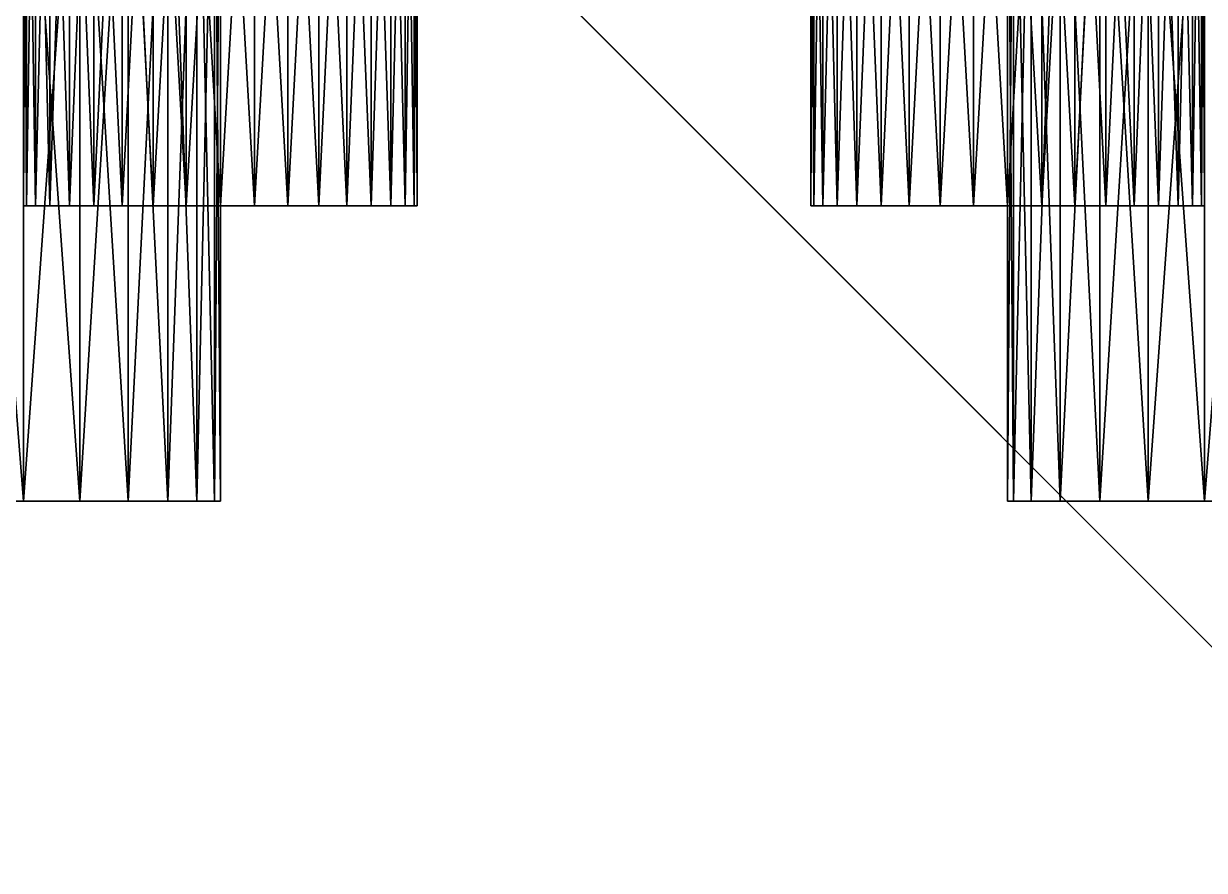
# Model space of a CAD drawing. Header units: metres. Extents: x -7 to 7, y -6 to 6.4.
# Drawn here: x -1.5 to 1.5, y 0.062 to 2.213 of the extents above; entities that cross this region are included whole.
import ezdxf

# ---------------------------------------------------------------- set-up
doc = ezdxf.new("R2010")
doc.units = ezdxf.units.M

msp = doc.modelspace()

# ---------------------------------------------------------------- linework, layer by layer
at = {"layer": 'Cylinder 1'}
for points in [[(1, 1, 0), (1.0152, 3, 0.1736), (1.0152, 1, 0.1736)], [(1, 1, 0), (1, 3, 0), (1.0152, 3, 0.1736)], [(1.0152, 1, -0.1736), (1, 3, 0), (1, 1, 0)], [(1.0152, 1, -0.1736), (1.0152, 3, -0.1736), (1, 3, 0)], [(1.0152, 1, 0.1736), (1.0603, 3, 0.342), (1.0603, 1, 0.342)], [(1.0152, 1, 0.1736), (1.0152, 3, 0.1736), (1.0603, 3, 0.342)], [(1.0603, 1, -0.342), (1.0152, 3, -0.1736), (1.0152, 1, -0.1736)], [(1.0603, 1, -0.342), (1.0603, 3, -0.342), (1.0152, 3, -0.1736)], [(1.0603, 1, 0.342), (1.134, 3, 0.5), (1.134, 1, 0.5)], [(1.0603, 1, 0.342), (1.0603, 3, 0.342), (1.134, 3, 0.5)], [(1.134, 1, -0.5), (1.0603, 3, -0.342), (1.0603, 1, -0.342)], [(1.134, 1, -0.5), (1.134, 3, -0.5), (1.0603, 3, -0.342)], [(1.134, 1, 0.5), (1.234, 3, 0.6428), (1.234, 1, 0.6428)], [(1.134, 1, 0.5), (1.134, 3, 0.5), (1.234, 3, 0.6428)], [(1.234, 1, -0.6428), (1.134, 3, -0.5), (1.134, 1, -0.5)], [(1.234, 1, -0.6428), (1.234, 3, -0.6428), (1.134, 3, -0.5)], [(1.234, 1, 0.6428), (1.3572, 3, 0.766), (1.3572, 1, 0.766)], [(1.234, 1, 0.6428), (1.234, 3, 0.6428), (1.3572, 3, 0.766)], [(1.3572, 1, -0.766), (1.234, 3, -0.6428), (1.234, 1, -0.6428)], [(1.3572, 1, -0.766), (1.3572, 3, -0.766), (1.234, 3, -0.6428)], [(1.3572, 1, 0.766), (1.5, 3, 0.866), (1.5, 1, 0.866)], [(1.3572, 1, 0.766), (1.3572, 3, 0.766), (1.5, 3, 0.866)], [(1.5, 1, -0.866), (1.3572, 3, -0.766), (1.3572, 1, -0.766)], [(1.5, 1, -0.866), (1.5, 3, -0.866), (1.3572, 3, -0.766)], [(1.5, 1, 0.866), (1.658, 3, 0.9397), (1.658, 1, 0.9397)], [(1.5, 1, 0.866), (1.5, 3, 0.866), (1.658, 3, 0.9397)], [(2, 1, 0), (1, 1, 0), (1.0152, 1, 0.1736)], [(1, 1, 0), (1.0152, 1, 0.1736), (1.0152, 1, 0.1736)], [(1, 1, 0), (1, 1, 0), (1.0152, 1, 0.1736)], [(2, 1, 0), (1, 1, 0), (2, 1, 0)], [(2, 1, 0), (1.0152, 1, -0.1736), (1, 1, 0)], [(1.0152, 1, -0.1736), (1, 1, 0), (1, 1, 0)], [(1.0152, 1, -0.1736), (1.0152, 1, -0.1736), (1, 1, 0)], [(2, 1, 0), (1.0152, 1, 0.1736), (1.0603, 1, 0.342)], [(1.0152, 1, 0.1736), (1.0603, 1, 0.342), (1.0603, 1, 0.342)], [(1.0152, 1, 0.1736), (1.0152, 1, 0.1736), (1.0603, 1, 0.342)], [(2, 1, 0), (1.0152, 1, 0.1736), (2, 1, 0)], [(2, 1, 0), (1.0152, 1, -0.1736), (2, 1, 0)], [(2, 1, 0), (1.0603, 1, -0.342), (1.0152, 1, -0.1736)], [(1.0603, 1, -0.342), (1.0152, 1, -0.1736), (1.0152, 1, -0.1736)], [(1.0603, 1, -0.342), (1.0603, 1, -0.342), (1.0152, 1, -0.1736)], [(2, 1, 0), (1.0603, 1, 0.342), (1.134, 1, 0.5)], [(1.0603, 1, 0.342), (1.134, 1, 0.5), (1.134, 1, 0.5)], [(1.0603, 1, 0.342), (1.0603, 1, 0.342), (1.134, 1, 0.5)], [(2, 1, 0), (1.0603, 1, 0.342), (2, 1, 0)], [(2, 1, 0), (1.0603, 1, -0.342), (2, 1, 0)], [(2, 1, 0), (1.134, 1, -0.5), (1.0603, 1, -0.342)], [(1.134, 1, -0.5), (1.0603, 1, -0.342), (1.0603, 1, -0.342)], [(1.134, 1, -0.5), (1.134, 1, -0.5), (1.0603, 1, -0.342)], [(2, 1, 0), (1.134, 1, 0.5), (1.234, 1, 0.6428)], [(1.134, 1, 0.5), (1.234, 1, 0.6428), (1.234, 1, 0.6428)], [(1.134, 1, 0.5), (1.134, 1, 0.5), (1.234, 1, 0.6428)], [(2, 1, 0), (1.134, 1, 0.5), (2, 1, 0)], [(2, 1, 0), (1.134, 1, -0.5), (2, 1, 0)], [(2, 1, 0), (1.234, 1, -0.6428), (1.134, 1, -0.5)], [(1.234, 1, -0.6428), (1.134, 1, -0.5), (1.134, 1, -0.5)], [(1.234, 1, -0.6428), (1.234, 1, -0.6428), (1.134, 1, -0.5)], [(2, 1, 0), (1.234, 1, 0.6428), (1.3572, 1, 0.766)], [(1.234, 1, 0.6428), (1.3572, 1, 0.766), (1.3572, 1, 0.766)], [(1.234, 1, 0.6428), (1.234, 1, 0.6428), (1.3572, 1, 0.766)], [(2, 1, 0), (1.234, 1, 0.6428), (2, 1, 0)], [(2, 1, 0), (1.234, 1, -0.6428), (2, 1, 0)], [(2, 1, 0), (1.3572, 1, -0.766), (1.234, 1, -0.6428)], [(1.3572, 1, -0.766), (1.234, 1, -0.6428), (1.234, 1, -0.6428)], [(1.3572, 1, -0.766), (1.3572, 1, -0.766), (1.234, 1, -0.6428)], [(2, 1, 0), (1.3572, 1, 0.766), (1.5, 1, 0.866)], [(1.3572, 1, 0.766), (1.5, 1, 0.866), (1.5, 1, 0.866)], [(1.3572, 1, 0.766), (1.3572, 1, 0.766), (1.5, 1, 0.866)], [(2, 1, 0), (1.3572, 1, 0.766), (2, 1, 0)], [(2, 1, 0), (1.3572, 1, -0.766), (2, 1, 0)], [(2, 1, 0), (1.5, 1, -0.866), (1.3572, 1, -0.766)], [(1.5, 1, -0.866), (1.3572, 1, -0.766), (1.3572, 1, -0.766)], [(1.5, 1, -0.866), (1.5, 1, -0.866), (1.3572, 1, -0.766)], [(2, 1, 0), (1.5, 1, 0.866), (1.658, 1, 0.9397)], [(1.5, 1, 0.866), (1.658, 1, 0.9397), (1.658, 1, 0.9397)], [(1.5, 1, 0.866), (1.5, 1, 0.866), (1.658, 1, 0.9397)], [(2, 1, 0), (1.5, 1, 0.866), (2, 1, 0)]]:
    msp.add_3dface(points, dxfattribs=at)
at = {"layer": 'Cylinder 4'}
for points in [[(0.5, 1.75, 0), (0.5076, 3.25, 0.0868), (0.5076, 1.75, 0.0868)], [(0.5, 1.75, 0), (0.5, 3.25, 0), (0.5076, 3.25, 0.0868)], [(0.5076, 1.75, -0.0868), (0.5, 3.25, 0), (0.5, 1.75, 0)], [(0.5076, 1.75, -0.0868), (0.5076, 3.25, -0.0868), (0.5, 3.25, 0)], [(0.5076, 1.75, 0.0868), (0.5302, 3.25, 0.171), (0.5302, 1.75, 0.171)], [(0.5076, 1.75, 0.0868), (0.5076, 3.25, 0.0868), (0.5302, 3.25, 0.171)], [(0.5302, 1.75, -0.171), (0.5076, 3.25, -0.0868), (0.5076, 1.75, -0.0868)], [(0.5302, 1.75, -0.171), (0.5302, 3.25, -0.171), (0.5076, 3.25, -0.0868)], [(0.5302, 1.75, 0.171), (0.567, 3.25, 0.25), (0.567, 1.75, 0.25)], [(0.5302, 1.75, 0.171), (0.5302, 3.25, 0.171), (0.567, 3.25, 0.25)], [(0.567, 1.75, -0.25), (0.5302, 3.25, -0.171), (0.5302, 1.75, -0.171)], [(0.567, 1.75, -0.25), (0.567, 3.25, -0.25), (0.5302, 3.25, -0.171)], [(0.567, 1.75, 0.25), (0.617, 3.25, 0.3214), (0.617, 1.75, 0.3214)], [(0.567, 1.75, 0.25), (0.567, 3.25, 0.25), (0.617, 3.25, 0.3214)], [(0.617, 1.75, -0.3214), (0.567, 3.25, -0.25), (0.567, 1.75, -0.25)], [(0.617, 1.75, -0.3214), (0.617, 3.25, -0.3214), (0.567, 3.25, -0.25)], [(0.617, 1.75, 0.3214), (0.6786, 3.25, 0.383), (0.6786, 1.75, 0.383)], [(0.617, 1.75, 0.3214), (0.617, 3.25, 0.3214), (0.6786, 3.25, 0.383)], [(0.6786, 1.75, -0.383), (0.617, 3.25, -0.3214), (0.617, 1.75, -0.3214)], [(0.6786, 1.75, -0.383), (0.6786, 3.25, -0.383), (0.617, 3.25, -0.3214)], [(0.6786, 1.75, 0.383), (0.75, 3.25, 0.433), (0.75, 1.75, 0.433)], [(0.6786, 1.75, 0.383), (0.6786, 3.25, 0.383), (0.75, 3.25, 0.433)], [(0.75, 1.75, -0.433), (0.6786, 3.25, -0.383), (0.6786, 1.75, -0.383)], [(0.75, 1.75, -0.433), (0.75, 3.25, -0.433), (0.6786, 3.25, -0.383)], [(0.75, 1.75, 0.433), (0.829, 3.25, 0.4698), (0.829, 1.75, 0.4698)], [(0.75, 1.75, 0.433), (0.75, 3.25, 0.433), (0.829, 3.25, 0.4698)], [(0.829, 1.75, -0.4698), (0.75, 3.25, -0.433), (0.75, 1.75, -0.433)], [(0.829, 1.75, -0.4698), (0.829, 3.25, -0.4698), (0.75, 3.25, -0.433)], [(0.829, 1.75, 0.4698), (0.9132, 3.25, 0.4924), (0.9132, 1.75, 0.4924)], [(0.829, 1.75, 0.4698), (0.829, 3.25, 0.4698), (0.9132, 3.25, 0.4924)], [(0.9132, 1.75, -0.4924), (0.829, 3.25, -0.4698), (0.829, 1.75, -0.4698)], [(0.9132, 1.75, -0.4924), (0.9132, 3.25, -0.4924), (0.829, 3.25, -0.4698)], [(0.9132, 1.75, 0.4924), (1, 3.25, 0.5), (1, 1.75, 0.5)], [(0.9132, 1.75, 0.4924), (0.9132, 3.25, 0.4924), (1, 3.25, 0.5)], [(1, 1.75, -0.5), (0.9132, 3.25, -0.4924), (0.9132, 1.75, -0.4924)], [(1, 1.75, -0.5), (1, 3.25, -0.5), (0.9132, 3.25, -0.4924)], [(1.0868, 1.75, -0.4924), (1, 3.25, -0.5), (1, 1.75, -0.5)], [(1.0868, 1.75, -0.4924), (1.0868, 3.25, -0.4924), (1, 3.25, -0.5)], [(1, 1.75, 0.5), (1.0868, 3.25, 0.4924), (1.0868, 1.75, 0.4924)], [(1, 1.75, 0.5), (1, 3.25, 0.5), (1.0868, 3.25, 0.4924)], [(1.171, 1.75, -0.4698), (1.0868, 3.25, -0.4924), (1.0868, 1.75, -0.4924)], [(1.171, 1.75, -0.4698), (1.171, 3.25, -0.4698), (1.0868, 3.25, -0.4924)], [(1.0868, 1.75, 0.4924), (1.171, 3.25, 0.4698), (1.171, 1.75, 0.4698)], [(1.0868, 1.75, 0.4924), (1.0868, 3.25, 0.4924), (1.171, 3.25, 0.4698)], [(1.25, 1.75, -0.433), (1.171, 3.25, -0.4698), (1.171, 1.75, -0.4698)], [(1.25, 1.75, -0.433), (1.25, 3.25, -0.433), (1.171, 3.25, -0.4698)], [(1.171, 1.75, 0.4698), (1.25, 3.25, 0.433), (1.25, 1.75, 0.433)], [(1.171, 1.75, 0.4698), (1.171, 3.25, 0.4698), (1.25, 3.25, 0.433)], [(1.3214, 1.75, -0.383), (1.25, 3.25, -0.433), (1.25, 1.75, -0.433)], [(1.3214, 1.75, -0.383), (1.3214, 3.25, -0.383), (1.25, 3.25, -0.433)], [(1.25, 1.75, 0.433), (1.3214, 3.25, 0.383), (1.3214, 1.75, 0.383)], [(1.25, 1.75, 0.433), (1.25, 3.25, 0.433), (1.3214, 3.25, 0.383)], [(1.383, 1.75, -0.3214), (1.3214, 3.25, -0.383), (1.3214, 1.75, -0.383)], [(1.383, 1.75, -0.3214), (1.383, 3.25, -0.3214), (1.3214, 3.25, -0.383)], [(1.3214, 1.75, 0.383), (1.383, 3.25, 0.3214), (1.383, 1.75, 0.3214)], [(1.3214, 1.75, 0.383), (1.3214, 3.25, 0.383), (1.383, 3.25, 0.3214)], [(1.433, 1.75, -0.25), (1.383, 3.25, -0.3214), (1.383, 1.75, -0.3214)], [(1.433, 1.75, -0.25), (1.433, 3.25, -0.25), (1.383, 3.25, -0.3214)], [(1.383, 1.75, 0.3214), (1.433, 3.25, 0.25), (1.433, 1.75, 0.25)], [(1.383, 1.75, 0.3214), (1.383, 3.25, 0.3214), (1.433, 3.25, 0.25)], [(1.4698, 1.75, -0.171), (1.433, 3.25, -0.25), (1.433, 1.75, -0.25)], [(1.4698, 1.75, -0.171), (1.4698, 3.25, -0.171), (1.433, 3.25, -0.25)], [(1.433, 1.75, 0.25), (1.4698, 3.25, 0.171), (1.4698, 1.75, 0.171)], [(1.433, 1.75, 0.25), (1.433, 3.25, 0.25), (1.4698, 3.25, 0.171)], [(1.4924, 1.75, -0.0868), (1.4698, 3.25, -0.171), (1.4698, 1.75, -0.171)], [(1.4924, 1.75, -0.0868), (1.4924, 3.25, -0.0868), (1.4698, 3.25, -0.171)], [(1.4698, 1.75, 0.171), (1.4924, 3.25, 0.0868), (1.4924, 1.75, 0.0868)], [(1.4698, 1.75, 0.171), (1.4698, 3.25, 0.171), (1.4924, 3.25, 0.0868)], [(1.5, 1.75, 0), (1.4924, 3.25, -0.0868), (1.4924, 1.75, -0.0868)], [(1.5, 1.75, 0), (1.5, 3.25, 0), (1.4924, 3.25, -0.0868)], [(1.4924, 1.75, 0.0868), (1.5, 3.25, 0), (1.5, 1.75, 0)], [(1.4924, 1.75, 0.0868), (1.4924, 3.25, 0.0868), (1.5, 3.25, 0)], [(1, 1.75, 0), (0.5, 1.75, 0), (0.5076, 1.75, 0.0868)], [(0.5, 1.75, 0), (0.5076, 1.75, 0.0868), (0.5076, 1.75, 0.0868)], [(0.5, 1.75, 0), (0.5, 1.75, 0), (0.5076, 1.75, 0.0868)], [(1, 1.75, 0), (0.5, 1.75, 0), (1, 1.75, 0)], [(1, 1.75, 0), (0.5076, 1.75, -0.0868), (0.5, 1.75, 0)], [(0.5076, 1.75, -0.0868), (0.5, 1.75, 0), (0.5, 1.75, 0)], [(0.5076, 1.75, -0.0868), (0.5076, 1.75, -0.0868), (0.5, 1.75, 0)], [(1, 1.75, 0), (0.5076, 1.75, 0.0868), (0.5302, 1.75, 0.171)], [(0.5076, 1.75, 0.0868), (0.5302, 1.75, 0.171), (0.5302, 1.75, 0.171)], [(0.5076, 1.75, 0.0868), (0.5076, 1.75, 0.0868), (0.5302, 1.75, 0.171)], [(1, 1.75, 0), (0.5076, 1.75, 0.0868), (1, 1.75, 0)], [(1, 1.75, 0), (0.5076, 1.75, -0.0868), (1, 1.75, 0)], [(1, 1.75, 0), (0.5302, 1.75, -0.171), (0.5076, 1.75, -0.0868)], [(0.5302, 1.75, -0.171), (0.5076, 1.75, -0.0868), (0.5076, 1.75, -0.0868)], [(0.5302, 1.75, -0.171), (0.5302, 1.75, -0.171), (0.5076, 1.75, -0.0868)], [(1, 1.75, 0), (0.5302, 1.75, 0.171), (0.567, 1.75, 0.25)], [(0.5302, 1.75, 0.171), (0.567, 1.75, 0.25), (0.567, 1.75, 0.25)], [(0.5302, 1.75, 0.171), (0.5302, 1.75, 0.171), (0.567, 1.75, 0.25)], [(1, 1.75, 0), (0.5302, 1.75, 0.171), (1, 1.75, 0)], [(1, 1.75, 0), (0.5302, 1.75, -0.171), (1, 1.75, 0)], [(1, 1.75, 0), (0.567, 1.75, -0.25), (0.5302, 1.75, -0.171)], [(0.567, 1.75, -0.25), (0.5302, 1.75, -0.171), (0.5302, 1.75, -0.171)], [(0.567, 1.75, -0.25), (0.567, 1.75, -0.25), (0.5302, 1.75, -0.171)], [(1, 1.75, 0), (0.567, 1.75, 0.25), (0.617, 1.75, 0.3214)], [(0.567, 1.75, 0.25), (0.617, 1.75, 0.3214), (0.617, 1.75, 0.3214)], [(0.567, 1.75, 0.25), (0.567, 1.75, 0.25), (0.617, 1.75, 0.3214)], [(1, 1.75, 0), (0.567, 1.75, 0.25), (1, 1.75, 0)], [(1, 1.75, 0), (0.567, 1.75, -0.25), (1, 1.75, 0)], [(1, 1.75, 0), (0.617, 1.75, -0.3214), (0.567, 1.75, -0.25)], [(0.617, 1.75, -0.3214), (0.567, 1.75, -0.25), (0.567, 1.75, -0.25)], [(0.617, 1.75, -0.3214), (0.617, 1.75, -0.3214), (0.567, 1.75, -0.25)], [(1, 1.75, 0), (0.617, 1.75, 0.3214), (0.6786, 1.75, 0.383)], [(0.617, 1.75, 0.3214), (0.6786, 1.75, 0.383), (0.6786, 1.75, 0.383)], [(0.617, 1.75, 0.3214), (0.617, 1.75, 0.3214), (0.6786, 1.75, 0.383)], [(1, 1.75, 0), (0.617, 1.75, 0.3214), (1, 1.75, 0)], [(1, 1.75, 0), (0.617, 1.75, -0.3214), (1, 1.75, 0)], [(1, 1.75, 0), (0.6786, 1.75, -0.383), (0.617, 1.75, -0.3214)], [(0.6786, 1.75, -0.383), (0.617, 1.75, -0.3214), (0.617, 1.75, -0.3214)], [(0.6786, 1.75, -0.383), (0.6786, 1.75, -0.383), (0.617, 1.75, -0.3214)], [(1, 1.75, 0), (0.6786, 1.75, 0.383), (0.75, 1.75, 0.433)], [(0.6786, 1.75, 0.383), (0.75, 1.75, 0.433), (0.75, 1.75, 0.433)], [(0.6786, 1.75, 0.383), (0.6786, 1.75, 0.383), (0.75, 1.75, 0.433)], [(1, 1.75, 0), (0.6786, 1.75, 0.383), (1, 1.75, 0)], [(1, 1.75, 0), (0.6786, 1.75, -0.383), (1, 1.75, 0)], [(1, 1.75, 0), (0.75, 1.75, -0.433), (0.6786, 1.75, -0.383)], [(0.75, 1.75, -0.433), (0.6786, 1.75, -0.383), (0.6786, 1.75, -0.383)], [(0.75, 1.75, -0.433), (0.75, 1.75, -0.433), (0.6786, 1.75, -0.383)], [(1, 1.75, 0), (0.75, 1.75, 0.433), (0.829, 1.75, 0.4698)], [(0.75, 1.75, 0.433), (0.829, 1.75, 0.4698), (0.829, 1.75, 0.4698)], [(0.75, 1.75, 0.433), (0.75, 1.75, 0.433), (0.829, 1.75, 0.4698)], [(1, 1.75, 0), (0.75, 1.75, 0.433), (1, 1.75, 0)], [(1, 1.75, 0), (0.75, 1.75, -0.433), (1, 1.75, 0)], [(1, 1.75, 0), (0.829, 1.75, -0.4698), (0.75, 1.75, -0.433)], [(0.829, 1.75, -0.4698), (0.75, 1.75, -0.433), (0.75, 1.75, -0.433)], [(0.829, 1.75, -0.4698), (0.829, 1.75, -0.4698), (0.75, 1.75, -0.433)], [(1, 1.75, 0), (0.829, 1.75, 0.4698), (0.9132, 1.75, 0.4924)], [(0.829, 1.75, 0.4698), (0.9132, 1.75, 0.4924), (0.9132, 1.75, 0.4924)], [(0.829, 1.75, 0.4698), (0.829, 1.75, 0.4698), (0.9132, 1.75, 0.4924)], [(1, 1.75, 0), (0.829, 1.75, 0.4698), (1, 1.75, 0)], [(1, 1.75, 0), (0.829, 1.75, -0.4698), (1, 1.75, 0)], [(1, 1.75, 0), (0.9132, 1.75, -0.4924), (0.829, 1.75, -0.4698)], [(0.9132, 1.75, -0.4924), (0.829, 1.75, -0.4698), (0.829, 1.75, -0.4698)], [(0.9132, 1.75, -0.4924), (0.9132, 1.75, -0.4924), (0.829, 1.75, -0.4698)], [(1, 1.75, 0), (0.9132, 1.75, 0.4924), (1, 1.75, 0.5)], [(0.9132, 1.75, 0.4924), (1, 1.75, 0.5), (1, 1.75, 0.5)], [(0.9132, 1.75, 0.4924), (0.9132, 1.75, 0.4924), (1, 1.75, 0.5)], [(1, 1.75, 0), (0.9132, 1.75, 0.4924), (1, 1.75, 0)], [(1, 1.75, 0), (0.9132, 1.75, -0.4924), (1, 1.75, 0)], [(1, 1.75, 0), (1, 1.75, -0.5), (0.9132, 1.75, -0.4924)], [(1, 1.75, -0.5), (0.9132, 1.75, -0.4924), (0.9132, 1.75, -0.4924)], [(1, 1.75, -0.5), (1, 1.75, -0.5), (0.9132, 1.75, -0.4924)], [(1, 1.75, 0), (1, 1.75, 0.5), (1, 1.75, 0)], [(1, 1.75, 0), (1, 1.75, -0.5), (1, 1.75, 0)], [(1, 1.75, 0), (1.0868, 1.75, -0.4924), (1, 1.75, -0.5)], [(1.0868, 1.75, -0.4924), (1, 1.75, -0.5), (1, 1.75, -0.5)], [(1.0868, 1.75, -0.4924), (1.0868, 1.75, -0.4924), (1, 1.75, -0.5)], [(1, 1.75, 0), (1.0868, 1.75, -0.4924), (1, 1.75, 0)], [(1, 1.75, 0), (1.171, 1.75, -0.4698), (1.0868, 1.75, -0.4924)], [(1, 1.75, 0), (1.171, 1.75, -0.4698), (1, 1.75, 0)], [(1, 1.75, 0), (1.25, 1.75, -0.433), (1.171, 1.75, -0.4698)], [(1, 1.75, 0), (1.25, 1.75, -0.433), (1, 1.75, 0)], [(1, 1.75, 0), (1.3214, 1.75, -0.383), (1.25, 1.75, -0.433)], [(1, 1.75, 0), (1.3214, 1.75, -0.383), (1, 1.75, 0)], [(1, 1.75, 0), (1.383, 1.75, -0.3214), (1.3214, 1.75, -0.383)], [(1, 1.75, 0), (1.383, 1.75, -0.3214), (1, 1.75, 0)], [(1, 1.75, 0), (1.433, 1.75, -0.25), (1.383, 1.75, -0.3214)], [(1, 1.75, 0), (1.433, 1.75, -0.25), (1, 1.75, 0)], [(1, 1.75, 0), (1.4698, 1.75, -0.171), (1.433, 1.75, -0.25)], [(1, 1.75, 0), (1.4698, 1.75, -0.171), (1, 1.75, 0)], [(1, 1.75, 0), (1.4924, 1.75, -0.0868), (1.4698, 1.75, -0.171)], [(1, 1.75, 0), (1.4924, 1.75, -0.0868), (1, 1.75, 0)], [(1, 1.75, 0), (1.5, 1.75, 0), (1.4924, 1.75, -0.0868)], [(1, 1.75, 0), (1.5, 1.75, 0), (1, 1.75, 0)], [(1, 1.75, 0), (1.4924, 1.75, 0.0868), (1.5, 1.75, 0)], [(1, 1.75, 0), (1.4924, 1.75, 0.0868), (1, 1.75, 0)], [(1, 1.75, 0), (1.4698, 1.75, 0.171), (1.4924, 1.75, 0.0868)], [(1, 1.75, 0), (1.4698, 1.75, 0.171), (1, 1.75, 0)], [(1, 1.75, 0), (1.433, 1.75, 0.25), (1.4698, 1.75, 0.171)], [(1, 1.75, 0), (1.433, 1.75, 0.25), (1, 1.75, 0)], [(1, 1.75, 0), (1.383, 1.75, 0.3214), (1.433, 1.75, 0.25)], [(1, 1.75, 0), (1.383, 1.75, 0.3214), (1, 1.75, 0)], [(1, 1.75, 0), (1.3214, 1.75, 0.383), (1.383, 1.75, 0.3214)], [(1, 1.75, 0), (1.3214, 1.75, 0.383), (1, 1.75, 0)], [(1, 1.75, 0), (1.25, 1.75, 0.433), (1.3214, 1.75, 0.383)], [(1, 1.75, 0), (1.25, 1.75, 0.433), (1, 1.75, 0)], [(1, 1.75, 0), (1.171, 1.75, 0.4698), (1.25, 1.75, 0.433)], [(1, 1.75, 0), (1.171, 1.75, 0.4698), (1, 1.75, 0)], [(1, 1.75, 0), (1.0868, 1.75, 0.4924), (1.171, 1.75, 0.4698)], [(1, 1.75, 0), (1.0868, 1.75, 0.4924), (1, 1.75, 0)], [(1, 1.75, 0), (1, 1.75, 0.5), (1.0868, 1.75, 0.4924)], [(1, 1.75, 0.5), (1.0868, 1.75, 0.4924), (1.0868, 1.75, 0.4924)], [(1, 1.75, 0.5), (1, 1.75, 0.5), (1.0868, 1.75, 0.4924)], [(1.171, 1.75, -0.4698), (1.0868, 1.75, -0.4924), (1.0868, 1.75, -0.4924)], [(1.171, 1.75, -0.4698), (1.171, 1.75, -0.4698), (1.0868, 1.75, -0.4924)], [(1.0868, 1.75, 0.4924), (1.171, 1.75, 0.4698), (1.171, 1.75, 0.4698)], [(1.0868, 1.75, 0.4924), (1.0868, 1.75, 0.4924), (1.171, 1.75, 0.4698)], [(1.25, 1.75, -0.433), (1.171, 1.75, -0.4698), (1.171, 1.75, -0.4698)], [(1.25, 1.75, -0.433), (1.25, 1.75, -0.433), (1.171, 1.75, -0.4698)], [(1.171, 1.75, 0.4698), (1.25, 1.75, 0.433), (1.25, 1.75, 0.433)], [(1.171, 1.75, 0.4698), (1.171, 1.75, 0.4698), (1.25, 1.75, 0.433)], [(1.3214, 1.75, -0.383), (1.25, 1.75, -0.433), (1.25, 1.75, -0.433)], [(1.3214, 1.75, -0.383), (1.3214, 1.75, -0.383), (1.25, 1.75, -0.433)], [(1.25, 1.75, 0.433), (1.3214, 1.75, 0.383), (1.3214, 1.75, 0.383)], [(1.25, 1.75, 0.433), (1.25, 1.75, 0.433), (1.3214, 1.75, 0.383)], [(1.383, 1.75, -0.3214), (1.3214, 1.75, -0.383), (1.3214, 1.75, -0.383)], [(1.383, 1.75, -0.3214), (1.383, 1.75, -0.3214), (1.3214, 1.75, -0.383)], [(1.3214, 1.75, 0.383), (1.383, 1.75, 0.3214), (1.383, 1.75, 0.3214)], [(1.3214, 1.75, 0.383), (1.3214, 1.75, 0.383), (1.383, 1.75, 0.3214)], [(1.433, 1.75, -0.25), (1.383, 1.75, -0.3214), (1.383, 1.75, -0.3214)], [(1.433, 1.75, -0.25), (1.433, 1.75, -0.25), (1.383, 1.75, -0.3214)], [(1.383, 1.75, 0.3214), (1.433, 1.75, 0.25), (1.433, 1.75, 0.25)], [(1.383, 1.75, 0.3214), (1.383, 1.75, 0.3214), (1.433, 1.75, 0.25)], [(1.4698, 1.75, -0.171), (1.433, 1.75, -0.25), (1.433, 1.75, -0.25)], [(1.4698, 1.75, -0.171), (1.4698, 1.75, -0.171), (1.433, 1.75, -0.25)], [(1.433, 1.75, 0.25), (1.4698, 1.75, 0.171), (1.4698, 1.75, 0.171)], [(1.433, 1.75, 0.25), (1.433, 1.75, 0.25), (1.4698, 1.75, 0.171)], [(1.4924, 1.75, -0.0868), (1.4698, 1.75, -0.171), (1.4698, 1.75, -0.171)], [(1.4924, 1.75, -0.0868), (1.4924, 1.75, -0.0868), (1.4698, 1.75, -0.171)], [(1.4698, 1.75, 0.171), (1.4924, 1.75, 0.0868), (1.4924, 1.75, 0.0868)], [(1.4698, 1.75, 0.171), (1.4698, 1.75, 0.171), (1.4924, 1.75, 0.0868)], [(1.5, 1.75, 0), (1.4924, 1.75, -0.0868), (1.4924, 1.75, -0.0868)], [(1.5, 1.75, 0), (1.5, 1.75, 0), (1.4924, 1.75, -0.0868)], [(1.4924, 1.75, 0.0868), (1.5, 1.75, 0), (1.5, 1.75, 0)], [(1.4924, 1.75, 0.0868), (1.4924, 1.75, 0.0868), (1.5, 1.75, 0)]]:
    msp.add_3dface(points, dxfattribs=at)
at = {"layer": 'Cylinder 5'}
for points in [[(-1.5, 1.75, 0), (-1.4924, 3.25, 0.0868), (-1.4924, 1.75, 0.0868)], [(-1.5, 1.75, 0), (-1.5, 3.25, 0), (-1.4924, 3.25, 0.0868)], [(-1.4924, 1.75, -0.0868), (-1.5, 3.25, 0), (-1.5, 1.75, 0)], [(-1.4924, 1.75, -0.0868), (-1.4924, 3.25, -0.0868), (-1.5, 3.25, 0)], [(-1.4924, 1.75, 0.0868), (-1.4698, 3.25, 0.171), (-1.4698, 1.75, 0.171)], [(-1.4924, 1.75, 0.0868), (-1.4924, 3.25, 0.0868), (-1.4698, 3.25, 0.171)], [(-1.4698, 1.75, -0.171), (-1.4924, 3.25, -0.0868), (-1.4924, 1.75, -0.0868)], [(-1.4698, 1.75, -0.171), (-1.4698, 3.25, -0.171), (-1.4924, 3.25, -0.0868)], [(-1.4698, 1.75, 0.171), (-1.433, 3.25, 0.25), (-1.433, 1.75, 0.25)], [(-1.4698, 1.75, 0.171), (-1.4698, 3.25, 0.171), (-1.433, 3.25, 0.25)], [(-1.433, 1.75, -0.25), (-1.4698, 3.25, -0.171), (-1.4698, 1.75, -0.171)], [(-1.433, 1.75, -0.25), (-1.433, 3.25, -0.25), (-1.4698, 3.25, -0.171)], [(-1.433, 1.75, 0.25), (-1.383, 3.25, 0.3214), (-1.383, 1.75, 0.3214)], [(-1.433, 1.75, 0.25), (-1.433, 3.25, 0.25), (-1.383, 3.25, 0.3214)], [(-1.383, 1.75, -0.3214), (-1.433, 3.25, -0.25), (-1.433, 1.75, -0.25)], [(-1.383, 1.75, -0.3214), (-1.383, 3.25, -0.3214), (-1.433, 3.25, -0.25)], [(-1.383, 1.75, 0.3214), (-1.3214, 3.25, 0.383), (-1.3214, 1.75, 0.383)], [(-1.383, 1.75, 0.3214), (-1.383, 3.25, 0.3214), (-1.3214, 3.25, 0.383)], [(-1.3214, 1.75, -0.383), (-1.383, 3.25, -0.3214), (-1.383, 1.75, -0.3214)], [(-1.3214, 1.75, -0.383), (-1.3214, 3.25, -0.383), (-1.383, 3.25, -0.3214)], [(-1.3214, 1.75, 0.383), (-1.25, 3.25, 0.433), (-1.25, 1.75, 0.433)], [(-1.3214, 1.75, 0.383), (-1.3214, 3.25, 0.383), (-1.25, 3.25, 0.433)], [(-1.25, 1.75, -0.433), (-1.3214, 3.25, -0.383), (-1.3214, 1.75, -0.383)], [(-1.25, 1.75, -0.433), (-1.25, 3.25, -0.433), (-1.3214, 3.25, -0.383)], [(-1.25, 1.75, 0.433), (-1.171, 3.25, 0.4698), (-1.171, 1.75, 0.4698)], [(-1.25, 1.75, 0.433), (-1.25, 3.25, 0.433), (-1.171, 3.25, 0.4698)], [(-1.171, 1.75, -0.4698), (-1.25, 3.25, -0.433), (-1.25, 1.75, -0.433)], [(-1.171, 1.75, -0.4698), (-1.171, 3.25, -0.4698), (-1.25, 3.25, -0.433)], [(-1.171, 1.75, 0.4698), (-1.0868, 3.25, 0.4924), (-1.0868, 1.75, 0.4924)], [(-1.171, 1.75, 0.4698), (-1.171, 3.25, 0.4698), (-1.0868, 3.25, 0.4924)], [(-1.0868, 1.75, -0.4924), (-1.171, 3.25, -0.4698), (-1.171, 1.75, -0.4698)], [(-1.0868, 1.75, -0.4924), (-1.0868, 3.25, -0.4924), (-1.171, 3.25, -0.4698)], [(-1.0868, 1.75, 0.4924), (-1, 3.25, 0.5), (-1, 1.75, 0.5)], [(-1.0868, 1.75, 0.4924), (-1.0868, 3.25, 0.4924), (-1, 3.25, 0.5)], [(-1, 1.75, -0.5), (-1.0868, 3.25, -0.4924), (-1.0868, 1.75, -0.4924)], [(-1, 1.75, -0.5), (-1, 3.25, -0.5), (-1.0868, 3.25, -0.4924)], [(-0.9132, 1.75, -0.4924), (-1, 3.25, -0.5), (-1, 1.75, -0.5)], [(-0.9132, 1.75, -0.4924), (-0.9132, 3.25, -0.4924), (-1, 3.25, -0.5)], [(-1, 1.75, 0.5), (-0.9132, 3.25, 0.4924), (-0.9132, 1.75, 0.4924)], [(-1, 1.75, 0.5), (-1, 3.25, 0.5), (-0.9132, 3.25, 0.4924)], [(-0.829, 1.75, -0.4698), (-0.9132, 3.25, -0.4924), (-0.9132, 1.75, -0.4924)], [(-0.829, 1.75, -0.4698), (-0.829, 3.25, -0.4698), (-0.9132, 3.25, -0.4924)], [(-0.9132, 1.75, 0.4924), (-0.829, 3.25, 0.4698), (-0.829, 1.75, 0.4698)], [(-0.9132, 1.75, 0.4924), (-0.9132, 3.25, 0.4924), (-0.829, 3.25, 0.4698)], [(-0.75, 1.75, -0.433), (-0.829, 3.25, -0.4698), (-0.829, 1.75, -0.4698)], [(-0.75, 1.75, -0.433), (-0.75, 3.25, -0.433), (-0.829, 3.25, -0.4698)], [(-0.829, 1.75, 0.4698), (-0.75, 3.25, 0.433), (-0.75, 1.75, 0.433)], [(-0.829, 1.75, 0.4698), (-0.829, 3.25, 0.4698), (-0.75, 3.25, 0.433)], [(-0.6786, 1.75, -0.383), (-0.75, 3.25, -0.433), (-0.75, 1.75, -0.433)], [(-0.6786, 1.75, -0.383), (-0.6786, 3.25, -0.383), (-0.75, 3.25, -0.433)], [(-0.75, 1.75, 0.433), (-0.6786, 3.25, 0.383), (-0.6786, 1.75, 0.383)], [(-0.75, 1.75, 0.433), (-0.75, 3.25, 0.433), (-0.6786, 3.25, 0.383)], [(-0.617, 1.75, -0.3214), (-0.6786, 3.25, -0.383), (-0.6786, 1.75, -0.383)], [(-0.617, 1.75, -0.3214), (-0.617, 3.25, -0.3214), (-0.6786, 3.25, -0.383)], [(-0.6786, 1.75, 0.383), (-0.617, 3.25, 0.3214), (-0.617, 1.75, 0.3214)], [(-0.6786, 1.75, 0.383), (-0.6786, 3.25, 0.383), (-0.617, 3.25, 0.3214)], [(-0.567, 1.75, -0.25), (-0.617, 3.25, -0.3214), (-0.617, 1.75, -0.3214)], [(-0.567, 1.75, -0.25), (-0.567, 3.25, -0.25), (-0.617, 3.25, -0.3214)], [(-0.617, 1.75, 0.3214), (-0.567, 3.25, 0.25), (-0.567, 1.75, 0.25)], [(-0.617, 1.75, 0.3214), (-0.617, 3.25, 0.3214), (-0.567, 3.25, 0.25)], [(-0.5302, 1.75, -0.171), (-0.567, 3.25, -0.25), (-0.567, 1.75, -0.25)], [(-0.5302, 1.75, -0.171), (-0.5302, 3.25, -0.171), (-0.567, 3.25, -0.25)], [(-0.567, 1.75, 0.25), (-0.5302, 3.25, 0.171), (-0.5302, 1.75, 0.171)], [(-0.567, 1.75, 0.25), (-0.567, 3.25, 0.25), (-0.5302, 3.25, 0.171)], [(-0.5076, 1.75, -0.0868), (-0.5302, 3.25, -0.171), (-0.5302, 1.75, -0.171)], [(-0.5076, 1.75, -0.0868), (-0.5076, 3.25, -0.0868), (-0.5302, 3.25, -0.171)], [(-0.5302, 1.75, 0.171), (-0.5076, 3.25, 0.0868), (-0.5076, 1.75, 0.0868)], [(-0.5302, 1.75, 0.171), (-0.5302, 3.25, 0.171), (-0.5076, 3.25, 0.0868)], [(-0.5, 1.75, 0), (-0.5076, 3.25, -0.0868), (-0.5076, 1.75, -0.0868)], [(-0.5, 1.75, 0), (-0.5, 3.25, 0), (-0.5076, 3.25, -0.0868)], [(-0.5076, 1.75, 0.0868), (-0.5, 3.25, 0), (-0.5, 1.75, 0)], [(-0.5076, 1.75, 0.0868), (-0.5076, 3.25, 0.0868), (-0.5, 3.25, 0)], [(-1, 1.75, 0), (-1.5, 1.75, 0), (-1.4924, 1.75, 0.0868)], [(-1.5, 1.75, 0), (-1.4924, 1.75, 0.0868), (-1.4924, 1.75, 0.0868)], [(-1.5, 1.75, 0), (-1.5, 1.75, 0), (-1.4924, 1.75, 0.0868)], [(-1, 1.75, 0), (-1.5, 1.75, 0), (-1, 1.75, 0)], [(-1, 1.75, 0), (-1.4924, 1.75, -0.0868), (-1.5, 1.75, 0)], [(-1.4924, 1.75, -0.0868), (-1.5, 1.75, 0), (-1.5, 1.75, 0)], [(-1.4924, 1.75, -0.0868), (-1.4924, 1.75, -0.0868), (-1.5, 1.75, 0)], [(-1, 1.75, 0), (-1.4924, 1.75, 0.0868), (-1.4698, 1.75, 0.171)], [(-1.4924, 1.75, 0.0868), (-1.4698, 1.75, 0.171), (-1.4698, 1.75, 0.171)], [(-1.4924, 1.75, 0.0868), (-1.4924, 1.75, 0.0868), (-1.4698, 1.75, 0.171)], [(-1, 1.75, 0), (-1.4924, 1.75, 0.0868), (-1, 1.75, 0)], [(-1, 1.75, 0), (-1.4924, 1.75, -0.0868), (-1, 1.75, 0)], [(-1, 1.75, 0), (-1.4698, 1.75, -0.171), (-1.4924, 1.75, -0.0868)], [(-1.4698, 1.75, -0.171), (-1.4924, 1.75, -0.0868), (-1.4924, 1.75, -0.0868)], [(-1.4698, 1.75, -0.171), (-1.4698, 1.75, -0.171), (-1.4924, 1.75, -0.0868)], [(-1, 1.75, 0), (-1.4698, 1.75, 0.171), (-1.433, 1.75, 0.25)], [(-1.4698, 1.75, 0.171), (-1.433, 1.75, 0.25), (-1.433, 1.75, 0.25)], [(-1.4698, 1.75, 0.171), (-1.4698, 1.75, 0.171), (-1.433, 1.75, 0.25)], [(-1, 1.75, 0), (-1.4698, 1.75, 0.171), (-1, 1.75, 0)], [(-1, 1.75, 0), (-1.4698, 1.75, -0.171), (-1, 1.75, 0)], [(-1, 1.75, 0), (-1.433, 1.75, -0.25), (-1.4698, 1.75, -0.171)], [(-1.433, 1.75, -0.25), (-1.4698, 1.75, -0.171), (-1.4698, 1.75, -0.171)], [(-1.433, 1.75, -0.25), (-1.433, 1.75, -0.25), (-1.4698, 1.75, -0.171)], [(-1, 1.75, 0), (-1.433, 1.75, 0.25), (-1.383, 1.75, 0.3214)], [(-1.433, 1.75, 0.25), (-1.383, 1.75, 0.3214), (-1.383, 1.75, 0.3214)], [(-1.433, 1.75, 0.25), (-1.433, 1.75, 0.25), (-1.383, 1.75, 0.3214)], [(-1, 1.75, 0), (-1.433, 1.75, 0.25), (-1, 1.75, 0)], [(-1, 1.75, 0), (-1.433, 1.75, -0.25), (-1, 1.75, 0)], [(-1, 1.75, 0), (-1.383, 1.75, -0.3214), (-1.433, 1.75, -0.25)], [(-1.383, 1.75, -0.3214), (-1.433, 1.75, -0.25), (-1.433, 1.75, -0.25)], [(-1.383, 1.75, -0.3214), (-1.383, 1.75, -0.3214), (-1.433, 1.75, -0.25)], [(-1, 1.75, 0), (-1.383, 1.75, 0.3214), (-1.3214, 1.75, 0.383)], [(-1.383, 1.75, 0.3214), (-1.3214, 1.75, 0.383), (-1.3214, 1.75, 0.383)], [(-1.383, 1.75, 0.3214), (-1.383, 1.75, 0.3214), (-1.3214, 1.75, 0.383)], [(-1, 1.75, 0), (-1.383, 1.75, 0.3214), (-1, 1.75, 0)], [(-1, 1.75, 0), (-1.383, 1.75, -0.3214), (-1, 1.75, 0)], [(-1, 1.75, 0), (-1.3214, 1.75, -0.383), (-1.383, 1.75, -0.3214)], [(-1.3214, 1.75, -0.383), (-1.383, 1.75, -0.3214), (-1.383, 1.75, -0.3214)], [(-1.3214, 1.75, -0.383), (-1.3214, 1.75, -0.383), (-1.383, 1.75, -0.3214)], [(-1, 1.75, 0), (-1.3214, 1.75, 0.383), (-1.25, 1.75, 0.433)], [(-1.3214, 1.75, 0.383), (-1.25, 1.75, 0.433), (-1.25, 1.75, 0.433)], [(-1.3214, 1.75, 0.383), (-1.3214, 1.75, 0.383), (-1.25, 1.75, 0.433)], [(-1, 1.75, 0), (-1.3214, 1.75, 0.383), (-1, 1.75, 0)], [(-1, 1.75, 0), (-1.3214, 1.75, -0.383), (-1, 1.75, 0)], [(-1, 1.75, 0), (-1.25, 1.75, -0.433), (-1.3214, 1.75, -0.383)], [(-1.25, 1.75, -0.433), (-1.3214, 1.75, -0.383), (-1.3214, 1.75, -0.383)], [(-1.25, 1.75, -0.433), (-1.25, 1.75, -0.433), (-1.3214, 1.75, -0.383)], [(-1, 1.75, 0), (-1.25, 1.75, 0.433), (-1.171, 1.75, 0.4698)], [(-1.25, 1.75, 0.433), (-1.171, 1.75, 0.4698), (-1.171, 1.75, 0.4698)], [(-1.25, 1.75, 0.433), (-1.25, 1.75, 0.433), (-1.171, 1.75, 0.4698)], [(-1, 1.75, 0), (-1.25, 1.75, 0.433), (-1, 1.75, 0)], [(-1, 1.75, 0), (-1.25, 1.75, -0.433), (-1, 1.75, 0)], [(-1, 1.75, 0), (-1.171, 1.75, -0.4698), (-1.25, 1.75, -0.433)], [(-1.171, 1.75, -0.4698), (-1.25, 1.75, -0.433), (-1.25, 1.75, -0.433)], [(-1.171, 1.75, -0.4698), (-1.171, 1.75, -0.4698), (-1.25, 1.75, -0.433)], [(-1, 1.75, 0), (-1.171, 1.75, 0.4698), (-1.0868, 1.75, 0.4924)], [(-1.171, 1.75, 0.4698), (-1.0868, 1.75, 0.4924), (-1.0868, 1.75, 0.4924)], [(-1.171, 1.75, 0.4698), (-1.171, 1.75, 0.4698), (-1.0868, 1.75, 0.4924)], [(-1, 1.75, 0), (-1.171, 1.75, 0.4698), (-1, 1.75, 0)], [(-1, 1.75, 0), (-1.171, 1.75, -0.4698), (-1, 1.75, 0)], [(-1, 1.75, 0), (-1.0868, 1.75, -0.4924), (-1.171, 1.75, -0.4698)], [(-1.0868, 1.75, -0.4924), (-1.171, 1.75, -0.4698), (-1.171, 1.75, -0.4698)], [(-1.0868, 1.75, -0.4924), (-1.0868, 1.75, -0.4924), (-1.171, 1.75, -0.4698)], [(-1, 1.75, 0), (-1.0868, 1.75, 0.4924), (-1, 1.75, 0.5)], [(-1.0868, 1.75, 0.4924), (-1, 1.75, 0.5), (-1, 1.75, 0.5)], [(-1.0868, 1.75, 0.4924), (-1.0868, 1.75, 0.4924), (-1, 1.75, 0.5)], [(-1, 1.75, 0), (-1.0868, 1.75, 0.4924), (-1, 1.75, 0)], [(-1, 1.75, 0), (-1.0868, 1.75, -0.4924), (-1, 1.75, 0)], [(-1, 1.75, 0), (-1, 1.75, -0.5), (-1.0868, 1.75, -0.4924)], [(-1, 1.75, -0.5), (-1.0868, 1.75, -0.4924), (-1.0868, 1.75, -0.4924)], [(-1, 1.75, -0.5), (-1, 1.75, -0.5), (-1.0868, 1.75, -0.4924)], [(-1, 1.75, 0), (-1, 1.75, 0.5), (-1, 1.75, 0)], [(-1, 1.75, 0), (-1, 1.75, -0.5), (-1, 1.75, 0)], [(-1, 1.75, 0), (-0.9132, 1.75, -0.4924), (-1, 1.75, -0.5)], [(-0.9132, 1.75, -0.4924), (-1, 1.75, -0.5), (-1, 1.75, -0.5)], [(-0.9132, 1.75, -0.4924), (-0.9132, 1.75, -0.4924), (-1, 1.75, -0.5)], [(-1, 1.75, 0), (-0.9132, 1.75, -0.4924), (-1, 1.75, 0)], [(-1, 1.75, 0), (-0.829, 1.75, -0.4698), (-0.9132, 1.75, -0.4924)], [(-1, 1.75, 0), (-0.829, 1.75, -0.4698), (-1, 1.75, 0)], [(-1, 1.75, 0), (-0.75, 1.75, -0.433), (-0.829, 1.75, -0.4698)], [(-1, 1.75, 0), (-0.75, 1.75, -0.433), (-1, 1.75, 0)], [(-1, 1.75, 0), (-0.6786, 1.75, -0.383), (-0.75, 1.75, -0.433)], [(-1, 1.75, 0), (-0.6786, 1.75, -0.383), (-1, 1.75, 0)], [(-1, 1.75, 0), (-0.617, 1.75, -0.3214), (-0.6786, 1.75, -0.383)], [(-1, 1.75, 0), (-0.617, 1.75, -0.3214), (-1, 1.75, 0)], [(-1, 1.75, 0), (-0.567, 1.75, -0.25), (-0.617, 1.75, -0.3214)], [(-1, 1.75, 0), (-0.567, 1.75, -0.25), (-1, 1.75, 0)], [(-1, 1.75, 0), (-0.5302, 1.75, -0.171), (-0.567, 1.75, -0.25)], [(-1, 1.75, 0), (-0.5302, 1.75, -0.171), (-1, 1.75, 0)], [(-1, 1.75, 0), (-0.5076, 1.75, -0.0868), (-0.5302, 1.75, -0.171)], [(-1, 1.75, 0), (-0.5076, 1.75, -0.0868), (-1, 1.75, 0)], [(-1, 1.75, 0), (-0.5, 1.75, 0), (-0.5076, 1.75, -0.0868)], [(-1, 1.75, 0), (-0.5, 1.75, 0), (-1, 1.75, 0)], [(-1, 1.75, 0), (-0.5076, 1.75, 0.0868), (-0.5, 1.75, 0)], [(-1, 1.75, 0), (-0.5076, 1.75, 0.0868), (-1, 1.75, 0)], [(-1, 1.75, 0), (-0.5302, 1.75, 0.171), (-0.5076, 1.75, 0.0868)], [(-1, 1.75, 0), (-0.5302, 1.75, 0.171), (-1, 1.75, 0)], [(-1, 1.75, 0), (-0.567, 1.75, 0.25), (-0.5302, 1.75, 0.171)], [(-1, 1.75, 0), (-0.567, 1.75, 0.25), (-1, 1.75, 0)], [(-1, 1.75, 0), (-0.617, 1.75, 0.3214), (-0.567, 1.75, 0.25)], [(-1, 1.75, 0), (-0.617, 1.75, 0.3214), (-1, 1.75, 0)], [(-1, 1.75, 0), (-0.6786, 1.75, 0.383), (-0.617, 1.75, 0.3214)], [(-1, 1.75, 0), (-0.6786, 1.75, 0.383), (-1, 1.75, 0)], [(-1, 1.75, 0), (-0.75, 1.75, 0.433), (-0.6786, 1.75, 0.383)], [(-1, 1.75, 0), (-0.75, 1.75, 0.433), (-1, 1.75, 0)], [(-1, 1.75, 0), (-0.829, 1.75, 0.4698), (-0.75, 1.75, 0.433)], [(-1, 1.75, 0), (-0.829, 1.75, 0.4698), (-1, 1.75, 0)], [(-1, 1.75, 0), (-0.9132, 1.75, 0.4924), (-0.829, 1.75, 0.4698)], [(-1, 1.75, 0), (-0.9132, 1.75, 0.4924), (-1, 1.75, 0)], [(-1, 1.75, 0), (-1, 1.75, 0.5), (-0.9132, 1.75, 0.4924)], [(-1, 1.75, 0.5), (-0.9132, 1.75, 0.4924), (-0.9132, 1.75, 0.4924)], [(-1, 1.75, 0.5), (-1, 1.75, 0.5), (-0.9132, 1.75, 0.4924)], [(-0.829, 1.75, -0.4698), (-0.9132, 1.75, -0.4924), (-0.9132, 1.75, -0.4924)], [(-0.829, 1.75, -0.4698), (-0.829, 1.75, -0.4698), (-0.9132, 1.75, -0.4924)], [(-0.9132, 1.75, 0.4924), (-0.829, 1.75, 0.4698), (-0.829, 1.75, 0.4698)], [(-0.9132, 1.75, 0.4924), (-0.9132, 1.75, 0.4924), (-0.829, 1.75, 0.4698)], [(-0.75, 1.75, -0.433), (-0.829, 1.75, -0.4698), (-0.829, 1.75, -0.4698)], [(-0.75, 1.75, -0.433), (-0.75, 1.75, -0.433), (-0.829, 1.75, -0.4698)], [(-0.829, 1.75, 0.4698), (-0.75, 1.75, 0.433), (-0.75, 1.75, 0.433)], [(-0.829, 1.75, 0.4698), (-0.829, 1.75, 0.4698), (-0.75, 1.75, 0.433)], [(-0.6786, 1.75, -0.383), (-0.75, 1.75, -0.433), (-0.75, 1.75, -0.433)], [(-0.6786, 1.75, -0.383), (-0.6786, 1.75, -0.383), (-0.75, 1.75, -0.433)], [(-0.75, 1.75, 0.433), (-0.6786, 1.75, 0.383), (-0.6786, 1.75, 0.383)], [(-0.75, 1.75, 0.433), (-0.75, 1.75, 0.433), (-0.6786, 1.75, 0.383)], [(-0.617, 1.75, -0.3214), (-0.6786, 1.75, -0.383), (-0.6786, 1.75, -0.383)], [(-0.617, 1.75, -0.3214), (-0.617, 1.75, -0.3214), (-0.6786, 1.75, -0.383)], [(-0.6786, 1.75, 0.383), (-0.617, 1.75, 0.3214), (-0.617, 1.75, 0.3214)], [(-0.6786, 1.75, 0.383), (-0.6786, 1.75, 0.383), (-0.617, 1.75, 0.3214)], [(-0.567, 1.75, -0.25), (-0.617, 1.75, -0.3214), (-0.617, 1.75, -0.3214)], [(-0.567, 1.75, -0.25), (-0.567, 1.75, -0.25), (-0.617, 1.75, -0.3214)], [(-0.617, 1.75, 0.3214), (-0.567, 1.75, 0.25), (-0.567, 1.75, 0.25)], [(-0.617, 1.75, 0.3214), (-0.617, 1.75, 0.3214), (-0.567, 1.75, 0.25)], [(-0.5302, 1.75, -0.171), (-0.567, 1.75, -0.25), (-0.567, 1.75, -0.25)], [(-0.5302, 1.75, -0.171), (-0.5302, 1.75, -0.171), (-0.567, 1.75, -0.25)], [(-0.567, 1.75, 0.25), (-0.5302, 1.75, 0.171), (-0.5302, 1.75, 0.171)], [(-0.567, 1.75, 0.25), (-0.567, 1.75, 0.25), (-0.5302, 1.75, 0.171)], [(-0.5076, 1.75, -0.0868), (-0.5302, 1.75, -0.171), (-0.5302, 1.75, -0.171)], [(-0.5076, 1.75, -0.0868), (-0.5076, 1.75, -0.0868), (-0.5302, 1.75, -0.171)], [(-0.5302, 1.75, 0.171), (-0.5076, 1.75, 0.0868), (-0.5076, 1.75, 0.0868)], [(-0.5302, 1.75, 0.171), (-0.5302, 1.75, 0.171), (-0.5076, 1.75, 0.0868)], [(-0.5, 1.75, 0), (-0.5076, 1.75, -0.0868), (-0.5076, 1.75, -0.0868)], [(-0.5, 1.75, 0), (-0.5, 1.75, 0), (-0.5076, 1.75, -0.0868)], [(-0.5076, 1.75, 0.0868), (-0.5, 1.75, 0), (-0.5, 1.75, 0)], [(-0.5076, 1.75, 0.0868), (-0.5076, 1.75, 0.0868), (-0.5, 1.75, 0)]]:
    msp.add_3dface(points, dxfattribs=at)
at = {"layer": 'Cylinder 6'}
for points in [[(-1.5, 1, -0.866), (-1.658, 3, -0.9397), (-1.658, 1, -0.9397)], [(-1.5, 1, -0.866), (-1.5, 3, -0.866), (-1.658, 3, -0.9397)], [(-1.3572, 1, -0.766), (-1.5, 3, -0.866), (-1.5, 1, -0.866)], [(-1.3572, 1, -0.766), (-1.3572, 3, -0.766), (-1.5, 3, -0.866)], [(-1.5, 1, 0.866), (-1.3572, 3, 0.766), (-1.3572, 1, 0.766)], [(-1.5, 1, 0.866), (-1.5, 3, 0.866), (-1.3572, 3, 0.766)], [(-1.234, 1, -0.6428), (-1.3572, 3, -0.766), (-1.3572, 1, -0.766)], [(-1.234, 1, -0.6428), (-1.234, 3, -0.6428), (-1.3572, 3, -0.766)], [(-1.3572, 1, 0.766), (-1.234, 3, 0.6428), (-1.234, 1, 0.6428)], [(-1.3572, 1, 0.766), (-1.3572, 3, 0.766), (-1.234, 3, 0.6428)], [(-1.134, 1, -0.5), (-1.234, 3, -0.6428), (-1.234, 1, -0.6428)], [(-1.134, 1, -0.5), (-1.134, 3, -0.5), (-1.234, 3, -0.6428)], [(-1.234, 1, 0.6428), (-1.134, 3, 0.5), (-1.134, 1, 0.5)], [(-1.234, 1, 0.6428), (-1.234, 3, 0.6428), (-1.134, 3, 0.5)], [(-1.0603, 1, -0.342), (-1.134, 3, -0.5), (-1.134, 1, -0.5)], [(-1.0603, 1, -0.342), (-1.0603, 3, -0.342), (-1.134, 3, -0.5)], [(-1.134, 1, 0.5), (-1.0603, 3, 0.342), (-1.0603, 1, 0.342)], [(-1.134, 1, 0.5), (-1.134, 3, 0.5), (-1.0603, 3, 0.342)], [(-1.0152, 1, -0.1736), (-1.0603, 3, -0.342), (-1.0603, 1, -0.342)], [(-1.0152, 1, -0.1736), (-1.0152, 3, -0.1736), (-1.0603, 3, -0.342)], [(-1.0603, 1, 0.342), (-1.0152, 3, 0.1736), (-1.0152, 1, 0.1736)], [(-1.0603, 1, 0.342), (-1.0603, 3, 0.342), (-1.0152, 3, 0.1736)], [(-1, 1, 0), (-1.0152, 3, -0.1736), (-1.0152, 1, -0.1736)], [(-1, 1, 0), (-1, 3, 0), (-1.0152, 3, -0.1736)], [(-1.0152, 1, 0.1736), (-1, 3, 0), (-1, 1, 0)], [(-1.0152, 1, 0.1736), (-1.0152, 3, 0.1736), (-1, 3, 0)], [(-2, 1, 0), (-1.5, 1, -0.866), (-1.658, 1, -0.9397)], [(-2, 1, 0), (-1.5, 1, -0.866), (-2, 1, 0)], [(-2, 1, 0), (-1.3572, 1, -0.766), (-1.5, 1, -0.866)], [(-2, 1, 0), (-1.3572, 1, -0.766), (-2, 1, 0)], [(-2, 1, 0), (-1.234, 1, -0.6428), (-1.3572, 1, -0.766)], [(-2, 1, 0), (-1.234, 1, -0.6428), (-2, 1, 0)], [(-2, 1, 0), (-1.134, 1, -0.5), (-1.234, 1, -0.6428)], [(-2, 1, 0), (-1.134, 1, -0.5), (-2, 1, 0)], [(-2, 1, 0), (-1.0603, 1, -0.342), (-1.134, 1, -0.5)], [(-2, 1, 0), (-1.0603, 1, -0.342), (-2, 1, 0)], [(-2, 1, 0), (-1.0152, 1, -0.1736), (-1.0603, 1, -0.342)], [(-2, 1, 0), (-1.0152, 1, -0.1736), (-2, 1, 0)], [(-2, 1, 0), (-1, 1, 0), (-1.0152, 1, -0.1736)], [(-2, 1, 0), (-1, 1, 0), (-2, 1, 0)], [(-2, 1, 0), (-1.0152, 1, 0.1736), (-1, 1, 0)], [(-2, 1, 0), (-1.0152, 1, 0.1736), (-2, 1, 0)], [(-2, 1, 0), (-1.0603, 1, 0.342), (-1.0152, 1, 0.1736)], [(-2, 1, 0), (-1.0603, 1, 0.342), (-2, 1, 0)], [(-2, 1, 0), (-1.134, 1, 0.5), (-1.0603, 1, 0.342)], [(-2, 1, 0), (-1.134, 1, 0.5), (-2, 1, 0)], [(-2, 1, 0), (-1.234, 1, 0.6428), (-1.134, 1, 0.5)], [(-2, 1, 0), (-1.234, 1, 0.6428), (-2, 1, 0)], [(-2, 1, 0), (-1.3572, 1, 0.766), (-1.234, 1, 0.6428)], [(-2, 1, 0), (-1.3572, 1, 0.766), (-2, 1, 0)], [(-2, 1, 0), (-1.5, 1, 0.866), (-1.3572, 1, 0.766)], [(-1.5, 1, -0.866), (-1.658, 1, -0.9397), (-1.658, 1, -0.9397)], [(-1.5, 1, -0.866), (-1.5, 1, -0.866), (-1.658, 1, -0.9397)], [(-1.3572, 1, -0.766), (-1.5, 1, -0.866), (-1.5, 1, -0.866)], [(-1.3572, 1, -0.766), (-1.3572, 1, -0.766), (-1.5, 1, -0.866)], [(-1.5, 1, 0.866), (-1.3572, 1, 0.766), (-1.3572, 1, 0.766)], [(-1.5, 1, 0.866), (-1.5, 1, 0.866), (-1.3572, 1, 0.766)], [(-1.234, 1, -0.6428), (-1.3572, 1, -0.766), (-1.3572, 1, -0.766)], [(-1.234, 1, -0.6428), (-1.234, 1, -0.6428), (-1.3572, 1, -0.766)], [(-1.3572, 1, 0.766), (-1.234, 1, 0.6428), (-1.234, 1, 0.6428)], [(-1.3572, 1, 0.766), (-1.3572, 1, 0.766), (-1.234, 1, 0.6428)], [(-1.134, 1, -0.5), (-1.234, 1, -0.6428), (-1.234, 1, -0.6428)], [(-1.134, 1, -0.5), (-1.134, 1, -0.5), (-1.234, 1, -0.6428)], [(-1.234, 1, 0.6428), (-1.134, 1, 0.5), (-1.134, 1, 0.5)], [(-1.234, 1, 0.6428), (-1.234, 1, 0.6428), (-1.134, 1, 0.5)], [(-1.0603, 1, -0.342), (-1.134, 1, -0.5), (-1.134, 1, -0.5)], [(-1.0603, 1, -0.342), (-1.0603, 1, -0.342), (-1.134, 1, -0.5)], [(-1.134, 1, 0.5), (-1.0603, 1, 0.342), (-1.0603, 1, 0.342)], [(-1.134, 1, 0.5), (-1.134, 1, 0.5), (-1.0603, 1, 0.342)], [(-1.0152, 1, -0.1736), (-1.0603, 1, -0.342), (-1.0603, 1, -0.342)], [(-1.0152, 1, -0.1736), (-1.0152, 1, -0.1736), (-1.0603, 1, -0.342)], [(-1.0603, 1, 0.342), (-1.0152, 1, 0.1736), (-1.0152, 1, 0.1736)], [(-1.0603, 1, 0.342), (-1.0603, 1, 0.342), (-1.0152, 1, 0.1736)], [(-1, 1, 0), (-1.0152, 1, -0.1736), (-1.0152, 1, -0.1736)], [(-1, 1, 0), (-1, 1, 0), (-1.0152, 1, -0.1736)], [(-1.0152, 1, 0.1736), (-1, 1, 0), (-1, 1, 0)], [(-1.0152, 1, 0.1736), (-1.0152, 1, 0.1736), (-1, 1, 0)]]:
    msp.add_3dface(points, dxfattribs=at)
at = {"layer": 'Panel 1'}
for points in [[(-2.0163, 6.3675, 2.9866), (0.1882, 4.163, 1.1866), (-3.913, 0.0618, 1.1866)], [(-6.1529, 2.3017, 2.9), (-3.9483, 0.0971, 1.1), (0.1529, 4.1983, 1.1)], [(-3.913, 0.0618, 1.1866), (0.1529, 4.1983, 1.1), (-3.9483, 0.0971, 1.1)], [(-3.913, 0.0618, 1.1866), (0.1882, 4.163, 1.1866), (0.1529, 4.1983, 1.1)]]:
    msp.add_3dface(points, dxfattribs=at)
at = {"layer": 'Panel 2'}
for points in [[(3.9837, 6.3675, 2.9866), (2.087, 0.0618, 1.1866), (-0.1175, 2.2663, 2.9866)], [(-0.1529, 2.3017, 2.9), (2.0517, 0.0971, 1.1), (6.1529, 4.1983, 1.1)], [(-0.1529, 2.3017, 2.9), (2.087, 0.0618, 1.1866), (2.0517, 0.0971, 1.1)], [(-0.1529, 2.3017, 2.9), (-0.1175, 2.2663, 2.9866), (2.087, 0.0618, 1.1866)]]:
    msp.add_3dface(points, dxfattribs=at)

doc.saveas('drawing.dxf')
